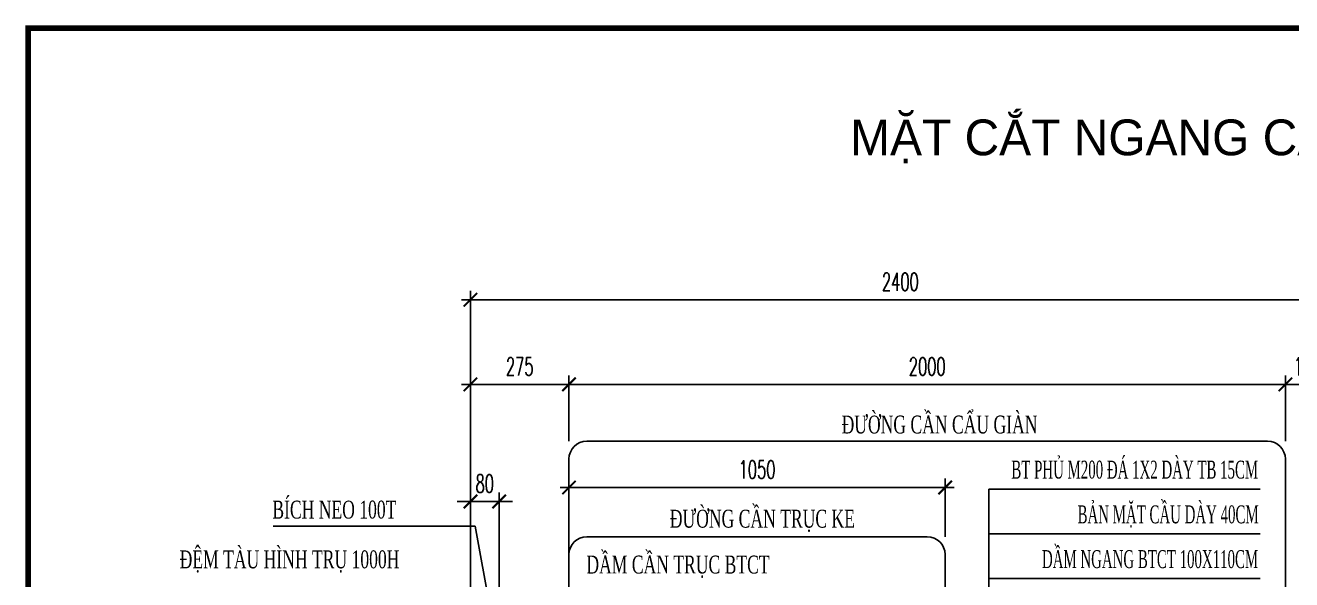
# Model space of a CAD drawing. Extents: x -26539 to -4497, y 62031 to 92619.
# Drawn here: x -16678 to -13143, y 83540 to 85089 of the extents above; entities that cross this region are included whole.
import ezdxf
from ezdxf.enums import TextEntityAlignment as Align

# ---------------------------------------------------------------- set-up
doc = ezdxf.new("R2010")
doc.units = 0
doc.header["$LTSCALE"] = 10
doc.header["$MEASUREMENT"] = 0
doc.layers.get('0').update_dxf_attribs({"color": 3, "linetype": 'CONTINUOUS'})
for name, color, linetype in [('BELT', 6, 'CONTINUOUS'), ('DIMENSION', 4, 'CONTINUOUS'), ('Hatch coc', 7, 'CONTINUOUS'), ('Kich thuoc', 4, 'CONTINUOUS'), ('Text', 4, 'CONTINUOUS')]:
    doc.layers.add(name, color=color, linetype=linetype)
doc.styles.add('CMB-1', font='VHBLACK.TTF', dxfattribs={"width": 0.8})
doc.styles.add('Kichthuoc', font='romans.shx', dxfattribs={"width": 0.6})
doc.styles.get("Standard").update_dxf_attribs({"font": 'vntimeh.shx', "width": 0.65})
doc.dimstyles.new('Dim 250', dxfattribs={"dimscale": 250, "dimtxt": 0.2, "dimasz": 0.15, "dimexe": 0.1, "dimexo": 0.2, "dimgap": 0.1, "dimtad": 1, "dimdec": 0, "dimlfac": -1, "dimzin": 0, "dimdsep": 46, "dimtxsty": 'Kichthuoc', "dimblk": 'ARCHTICK', "dimcen": 0.1, "dimdle": 0.1, "dimclrd": 4, "dimclre": 4, "dimclrt": 2, "dimadec": 0, "dimazin": 0, "dimtfac": 1, "dimtdec": 0, "dimtix": 1, "dimtmove": 2, "dimatfit": 3, "dimfxl": 1, "dimtolj": 1, "dimtzin": 0, "dimarcsym": 0})
doc.dimstyles.new('Le 250', dxfattribs={"dimscale": 250, "dimtxt": 0.2, "dimasz": 0.15, "dimexe": 0.1, "dimexo": 0.2, "dimgap": 0.1, "dimtad": 1, "dimdec": 0, "dimzin": 0, "dimdsep": 46, "dimtxsty": 'Kichthuoc', "dimblk": 'ARCHTICK', "dimcen": 0, "dimdle": 0.1, "dimclrd": 4, "dimclre": 4, "dimclrt": 3, "dimadec": 0, "dimazin": 0, "dimtfac": 1, "dimtdec": 0, "dimtix": 1, "dimtmove": 2, "dimatfit": 3, "dimfxl": 1, "dimtolj": 1, "dimtzin": 0, "dimarcsym": 0})

# ---------------------------------------------------------------- blocks, each defined once
blk = doc.blocks.new('ct10.5')
at = {"layer": 'BELT'}
for p, q in [((475, 105.3), (-475, 105.3)), ((-525, -301), (-525, 55.3)), ((525, -301), (525, 55.3))]:
    blk.add_line(p, q, dxfattribs=at)
for centre, start, end in [((-475, 55.3), 90, 180), ((475, 55.3), 0, 90)]:
    blk.add_arc(centre, 50, start, end, dxfattribs=at)
at = {"layer": 'DIMENSION'}
for points in [[(-525, -301, 0, 15, 0), (-525, -268.5, 15, 15, 0)], [(525, -301, 0, 15, 0), (525, -268.5, 15, 15, 0)]]:
    blk.add_lwpolyline(points, format="xyseb", dxfattribs=at)
blk = doc.blocks.new('_ArchTick')
at = {"color": 0, "linetype": 'ByBlock', "const_width": 0.15}
blk.add_lwpolyline([(-0.5, -0.5), (0.5, 0.5)], dxfattribs=at)
blk = doc.blocks.new('*D55')
at = {"layer": 'Kich thuoc', "color": 4, "lineweight": -2}
for p, q in [((-15435.8, 83278.6), (-15435.8, 83783.3)), ((-15355.8, 83373), (-15355.8, 83783.3)), ((-15435.8, 83758.3), (-15473.3, 83758.3)), ((-15435.8, 83758.3), (-15355.8, 83758.3)), ((-15355.8, 83758.3), (-15318.3, 83758.3))]:
    blk.add_line(p, q, dxfattribs=at)
at = {"layer": 'Kich thuoc', "color": 4, "lineweight": -2, "xscale": 37.5, "yscale": 37.5, "zscale": 37.5}
blk.add_blockref('_ArchTick', (-15435.8, 83758.3), dxfattribs=at)
at = {"layer": 'Kich thuoc', "color": 4, "lineweight": -2, "xscale": 37.5, "yscale": 37.5, "zscale": 37.5, "rotation": 180}
blk.add_blockref('_ArchTick', (-15355.8, 83758.3), dxfattribs=at)
at = {"layer": 'Kich thuoc', "color": 2, "insert": (-15395.8, 83808.3), "char_height": 50, "attachment_point": 5, "style": 'Kichthuoc'}
blk.add_mtext('\\A1;80', dxfattribs=at)
blk = doc.blocks.new('*D56')
at = {"layer": 'Kich thuoc', "color": 4, "lineweight": -2}
for p, q in [((-15435.8, 83278.6), (-15435.8, 84110.4)), ((-15160.8, 83927), (-15160.8, 84110.4)), ((-15460.8, 84085.4), (-15135.8, 84085.4))]:
    blk.add_line(p, q, dxfattribs=at)
at = {"layer": 'Kich thuoc', "color": 4, "lineweight": -2, "xscale": 37.5, "yscale": 37.5, "zscale": 37.5, "rotation": 180}
blk.add_blockref('_ArchTick', (-15435.8, 84085.4), dxfattribs=at)
at = {"layer": 'Kich thuoc', "color": 4, "lineweight": -2, "xscale": 37.5, "yscale": 37.5, "zscale": 37.5}
blk.add_blockref('_ArchTick', (-15160.8, 84085.4), dxfattribs=at)
at = {"layer": 'Kich thuoc', "color": 2, "insert": (-15298.3, 84135.4), "char_height": 50, "attachment_point": 5, "style": 'Kichthuoc'}
blk.add_mtext('\\A1;275', dxfattribs=at)
blk = doc.blocks.new('*D57')
at = {"layer": 'Kich thuoc', "color": 4, "lineweight": -2}
for p, q in [((-15160.8, 83927), (-15160.8, 84110.4)), ((-13160.8, 83927), (-13160.8, 84110.4)), ((-15185.8, 84085.4), (-13135.8, 84085.4))]:
    blk.add_line(p, q, dxfattribs=at)
at = {"layer": 'Kich thuoc', "color": 4, "lineweight": -2, "xscale": 37.5, "yscale": 37.5, "zscale": 37.5, "rotation": 180}
blk.add_blockref('_ArchTick', (-15160.8, 84085.4), dxfattribs=at)
at = {"layer": 'Kich thuoc', "color": 4, "lineweight": -2, "xscale": 37.5, "yscale": 37.5, "zscale": 37.5}
blk.add_blockref('_ArchTick', (-13160.8, 84085.4), dxfattribs=at)
at = {"layer": 'Kich thuoc', "color": 2, "insert": (-14160.8, 84135.4), "char_height": 50, "attachment_point": 5, "style": 'Kichthuoc'}
blk.add_mtext('\\A1;2000', dxfattribs=at)
blk = doc.blocks.new('*D58')
at = {"layer": 'Kich thuoc', "color": 4, "lineweight": -2}
for p, q in [((-13160.8, 83927), (-13160.8, 84110.4)), ((-13037.8, 83303.6), (-13037.8, 84110.4)), ((-13185.8, 84085.4), (-13012.8, 84085.4))]:
    blk.add_line(p, q, dxfattribs=at)
at = {"layer": 'Kich thuoc', "color": 4, "lineweight": -2, "xscale": 37.5, "yscale": 37.5, "zscale": 37.5, "rotation": 180}
blk.add_blockref('_ArchTick', (-13160.8, 84085.4), dxfattribs=at)
at = {"layer": 'Kich thuoc', "color": 4, "lineweight": -2, "xscale": 37.5, "yscale": 37.5, "zscale": 37.5}
blk.add_blockref('_ArchTick', (-13037.8, 84085.4), dxfattribs=at)
at = {"layer": 'Kich thuoc', "color": 2, "insert": (-13099.3, 84135.4), "char_height": 50, "attachment_point": 5, "style": 'Kichthuoc'}
blk.add_mtext('\\A1;123', dxfattribs=at)
blk = doc.blocks.new('*D60')
at = {"layer": 'Kich thuoc', "color": 4, "lineweight": -2}
for p, q in [((-15460.8, 84321.9), (-13010.8, 84321.9)), ((-15435.8, 83278.6), (-15435.8, 84346.9)), ((-13035.8, 83303.6), (-13035.8, 84346.9))]:
    blk.add_line(p, q, dxfattribs=at)
at = {"layer": 'Kich thuoc', "color": 4, "lineweight": -2, "xscale": 37.5, "yscale": 37.5, "zscale": 37.5, "rotation": 180}
blk.add_blockref('_ArchTick', (-15435.8, 84321.9), dxfattribs=at)
at = {"layer": 'Kich thuoc', "color": 4, "lineweight": -2, "xscale": 37.5, "yscale": 37.5, "zscale": 37.5}
blk.add_blockref('_ArchTick', (-13035.8, 84321.9), dxfattribs=at)
at = {"layer": 'Kich thuoc', "color": 2, "insert": (-14235.8, 84371.9), "char_height": 50, "attachment_point": 5, "style": 'Kichthuoc'}
blk.add_mtext('\\A1;2400', dxfattribs=at)
blk = doc.blocks.new('*D61')
at = {"layer": 'Kich thuoc', "color": 4, "lineweight": -2}
for p, q in [((-15160.8, 83659.8), (-15160.8, 83822.4)), ((-14110.8, 83659.8), (-14110.8, 83822.4)), ((-15185.8, 83797.4), (-14085.8, 83797.4))]:
    blk.add_line(p, q, dxfattribs=at)
at = {"layer": 'Kich thuoc', "color": 4, "lineweight": -2, "xscale": 37.5, "yscale": 37.5, "zscale": 37.5, "rotation": 180}
blk.add_blockref('_ArchTick', (-15160.8, 83797.4), dxfattribs=at)
at = {"layer": 'Kich thuoc', "color": 4, "lineweight": -2, "xscale": 37.5, "yscale": 37.5, "zscale": 37.5}
blk.add_blockref('_ArchTick', (-14110.8, 83797.4), dxfattribs=at)
at = {"layer": 'Kich thuoc', "color": 2, "insert": (-14635.8, 83847.4), "char_height": 50, "attachment_point": 5, "style": 'Kichthuoc'}
blk.add_mtext('\\A1;1050', dxfattribs=at)
blk = doc.blocks.new('cautau')
at = {"layer": 'BELT'}
for p, q in [((-24946.6, 91461.1), (-26846.6, 91461.1)), ((-26896.6, 90787.7), (-26896.6, 91411.1)), ((-24896.6, 90787.7), (-24896.6, 91411.1))]:
    blk.add_line(p, q, dxfattribs=at)
for centre, start, end in [((-26846.6, 91411.1), 90, 180), ((-24946.6, 91411.1), 0, 90)]:
    blk.add_arc(centre, 50, start, end, dxfattribs=at)
at = {"layer": 'Kich thuoc'}
for p, q in [((-25724, 91327.1), (-24967.3, 91327.1)), ((-25724, 91327.1), (-25724, 90655.4)), ((-25724, 91202.1), (-24967.3, 91202.1)), ((-25724, 91077.1), (-24967.3, 91077.1))]:
    blk.add_line(p, q, dxfattribs=at)
at = {"layer": 'BELT'}
blk.add_blockref('ct10.5', (-26371.6, 91088.7), dxfattribs=at)
at = {"layer": 'Text', "color": 1, "width": 0.65}
for s, p in [('®\xadêng cÇn cÈu giµn', (-25862.1, 91467.4)), ('®\xadêng cÇn trôc ke', (-26356.6, 91204.3))]:
    blk.add_text(s, height=50, dxfattribs=at).set_placement(p, align=Align.BOTTOM_CENTER)
at = {"layer": 'Text', "width": 0.55}
for s, p in [('bt phñ m200 ®¸ 1x2 dµy tb 15cm', (-24972.6, 91356.4)), ('b¶n mÆt cÇu dµy 40cm', (-24971.3, 91231.4)), ('dÇm ngang btct 100x110cm', (-24972.6, 91106.4))]:
    blk.add_text(s, height=50, dxfattribs=at).set_placement(p, align=Align.RIGHT)
at = {"layer": 'Text', "width": 0.65}
blk.add_text('bÝch neo 100t', height=50, dxfattribs=at).set_placement((-27724.6, 91244.7))
blk.add_text('®Öm tµu h×nh trô 1000h', height=50, dxfattribs=at).set_placement((-27676.6, 91132.2), align=Align.MIDDLE)
blk.add_text('dÇm cÇn trôc btct ', height=50, dxfattribs=at).set_placement((-26586.1, 91091.2), align=Align.CENTER)
at = {"layer": 'Kich thuoc'}
blk.add_leader([(-27091.6, 90852.2), (-27158, 91223.5), (-27722, 91223.5)], dimstyle='Le 250', override={"dimtad": 0}, dxfattribs=at)

msp = doc.modelspace()

# ---------------------------------------------------------------- linework, layer by layer
at = {"layer": 'Kich thuoc', "color": 1, "const_width": 15.5}
msp.add_lwpolyline([(-16670.7, 78080.9), (-7170.7, 78080.9), (-7170.7, 85080.9), (-16670.7, 85080.9)], close=True, dxfattribs=at)

# ---------------------------------------------------------------- block references
at = {"layer": 'Hatch coc'}
msp.add_blockref('cautau', (11735.7, -7534.1), dxfattribs=at)

# ---------------------------------------------------------------- texts
at = {"layer": 'Text', "style": 'CMB-1'}
msp.add_text('mÆt c¾t ngang cÇu tµu - kÌ sau cÇu (mÆt c¾t 2 - 2)', height=100, dxfattribs=at).set_placement((-12533.3, 84725.5), align=Align.CENTER)

# ---------------------------------------------------------------- dimensions: what is measured, and where the dimension line sits
at = {"layer": 'Kich thuoc'}
for base, p1, p2, picture, middle in [((-13035.8, 84321.9), (-15435.8, 83228.6), (-13035.8, 83253.6), '*D60', (-14235.8, 84371.9)), ((-15160.8, 84085.4), (-15435.8, 83228.6), (-15160.8, 83877), '*D56', (-15298.3, 84135.4)), ((-13160.8, 84085.4), (-15160.8, 83877), (-13160.8, 83877), '*D57', (-14160.8, 84135.4)), ((-13037.8, 84085.4), (-13160.8, 83877), (-13037.8, 83253.6), '*D58', (-13099.3, 84135.4)), ((-14110.8, 83797.4), (-15160.8, 83609.8), (-14110.8, 83609.8), '*D61', (-14635.8, 83847.4)), ((-15355.8, 83758.3), (-15435.8, 83228.6), (-15355.8, 83323), '*D55', (-15395.8, 83808.3))]:
    dim = msp.add_linear_dim(base=base, p1=p1, p2=p2, dimstyle='Dim 250', dxfattribs=at)
    dim.commit()
    dim.dimension.update_dxf_attribs({"geometry": picture, "text_midpoint": middle})

doc.saveas('drawing.dxf')
